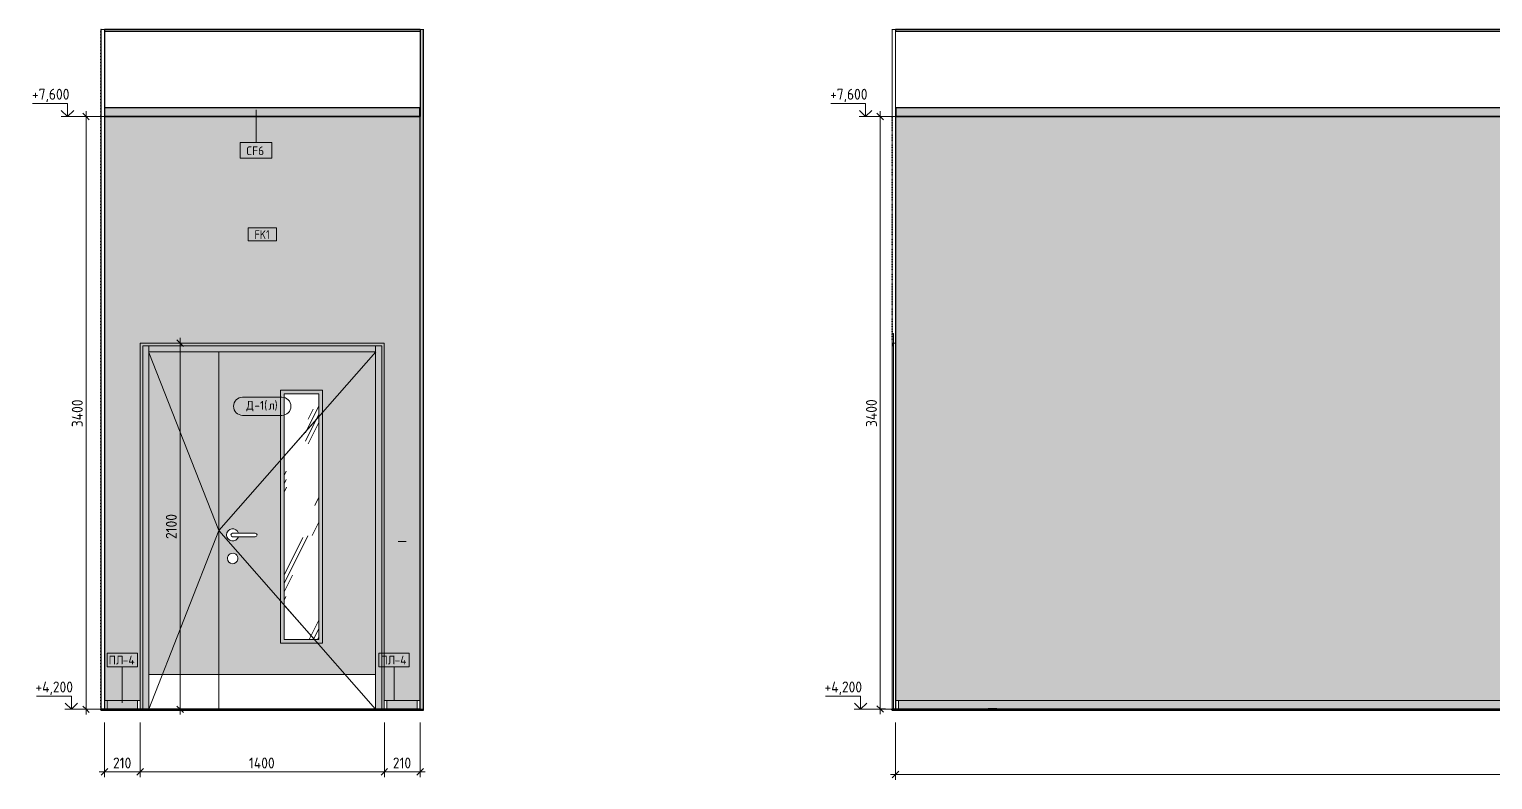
# Model space of a CAD drawing. Header units: millimetres. Extents: x 95863 to 181387, y -1987 to 13800.
# Drawn here: x 146919 to 155312, y 3796 to 8100 of the extents above; entities that cross this region are included whole.
import ezdxf

# ---------------------------------------------------------------- set-up
doc = ezdxf.new("R2010")
doc.units = ezdxf.units.MM
for name, color, linetype, lineweight in [('A-ANNO-DIMS', 7, 'Continuous', 9), ('A-ANNO-DIMS-25', 7, 'Continuous', 9), ('A-CLNG-IDEN', 7, 'Continuous', 9), ('A-DETL', 7, 'Continuous', 9), ('A-DOOR', 7, 'Continuous', 9), ('A-DOOR-FRAM-1', 7, 'Continuous', 9), ('A-DOOR-FRAM-2', 7, 'Continuous', 18), ('A-DOOR-IDEN', 7, 'Continuous', 9), ('A-FLOR', 7, 'Continuous', 9), ('A-GENM', 7, 'Continuous', 9), ('A-GENM-IDEN', 7, 'Continuous', 9), ('A-WALL-2', 7, 'Continuous', 9), ('A-WALL-IDEN', 7, 'Continuous', 9), ('A-WALL-PATT', 7, 'Continuous', 9), ('G-ANNO-DIMS', 7, 'Continuous', 9), ('G-ANNO-DIMS-1', 7, 'Continuous', 20), ('I-WALL', 7, 'Continuous', 9), ('Q-SPCQ', 7, 'Continuous', 9)]:
    doc.layers.add(name, color=color, linetype=linetype, lineweight=lineweight)
for name, color, linetype, lineweight, true_color in [('A-CLNG-1', 7, 'Continuous', 9, 0x787878), ('A-CLNG-FNSH-1', 7, 'Continuous', 30, 0x3c3c3c), ('A-FLOR-1', 7, 'Continuous', 9, 0x787878), ('A-FLOR-FNSH-1', 7, 'Continuous', 30, 0x3c3c3c), ('A-WALL-4', 7, 'Continuous', 30, 0x3c3c3c), ('A-WALL-5', 7, 'Continuous', 40, 0x3c3c3c), ('A-WALL-FNSH-2', 7, 'Continuous', 30, 0x3c3c3c), ('I-WALL-1', 7, 'Continuous', 9, 0x787878), ('Q-SPCQ-1', 1, 'Continuous', 9, 0xff0000)]:
    doc.layers.add(name, color=color, linetype=linetype, lineweight=lineweight, true_color=true_color)
doc.styles.add('GOST Common', font='GOST_Common.ttf', dxfattribs={"height": 50})
doc.styles.add('GOST Common_1', font='GOST_Common.ttf', dxfattribs={"width": 0.9, "height": 50})
doc.styles.add('ISOCPEUR_1', font='isocpeur.ttf', dxfattribs={"width": 0.9, "height": 62.5})
doc.dimstyles.new('ISO-2_5_0_9К_БОЛЬШОЙ_1', dxfattribs={"dimscale": 304.8, "dimtxt": 62.248823, "dimasz": 0.123031, "dimexe": 0.098425, "dimexo": 0.246063, "dimgap": 0, "dimtad": 1, "dimdec": 0, "dimrnd": 10, "dimzin": 0, "dimdsep": 46, "dimtxsty": 'ISOCPEUR_1', "dimblk1": 'OBLIQUE', "dimblk2": 'OBLIQUE', "dimsah": 1, "dimcen": 0.09, "dimdle": 0.098425, "dimazin": 0, "dimtfac": 1, "dimtdec": 4, "dimtix": 1, "dimtmove": 0, "dimatfit": 3, "dimfxl": 1, "dimtvp": 1, "dimtolj": 1, "dimtzin": 0, "dimarcsym": 2})

# ---------------------------------------------------------------- blocks, each defined once
blk = doc.blocks.new('110_Дверь_СКБ_2Ст - Д-1_л_Лестничная клетка EIS60 2-32142534-Развертка 2_56-2')
at = {"layer": 'A-DOOR'}
blk.add_hatch(color=256, dxfattribs=at).paths.add_polyline_path([(-12175, 4400), (-11775, 4400), (-11775, 6250), (-12175, 6250), (-12175, 4683.1)])
h = blk.add_hatch(color=256, dxfattribs=at)
h.paths.add_polyline_path([(-11037.5, 4400), (-10875, 4400), (-10875, 6250), (-11775, 6250), (-11775, 4400), (-11048.3, 4400)])
h.paths.add_polyline_path([(-11200, 4600), (-11400, 4600), (-11400, 6010), (-11200, 6010), (-11200, 4683.1)])
h.paths.add_polyline_path([(-11697.1, 5035.1), (-11704.5, 5036.5), (-11711.2, 5039.8), (-11717, 5044.6), (-11721.3, 5050.6), (-11724.1, 5057.6), (-11725, 5065), (-11724, 5072.5), (-11721.3, 5079.5), (-11716.8, 5085.6), (-11710.9, 5090.4), (-11704.1, 5093.6), (-11696.6, 5095), (-11689.1, 5094.4), (-11681.9, 5092), (-11675.6, 5087.9), (-11670.5, 5082.3), (-11667, 5075.6), (-11665.2, 5068.3), (-11665.3, 5060.7), (-11667.3, 5053.5), (-11671, 5047), (-11676.2, 5041.6), (-11682.5, 5037.7), (-11689.7, 5035.5)])
h.paths.add_polyline_path([(-11695.5, 5165), (-11704.5, 5166.3), (-11712.8, 5169.9), (-11719.9, 5175.4), (-11725.4, 5182.7), (-11728.8, 5191), (-11730, 5200), (-11728.8, 5209), (-11725.4, 5217.3), (-11719.9, 5224.6), (-11712.8, 5230.1), (-11704.5, 5233.7), (-11695, 5234.9), (-11686.5, 5234), (-11678.1, 5230.7), (-11670.8, 5225.3), (-11665.1, 5218.3), (-11661.5, 5210), (-11565, 5210), (-11562.4, 5209.7), (-11560, 5208.7), (-11557.9, 5207.1), (-11556.3, 5205), (-11555.3, 5202.6), (-11555, 5200), (-11555.3, 5197.4), (-11556.3, 5195), (-11557.9, 5192.9), (-11560, 5191.3), (-11562.4, 5190.3), (-11565, 5190), (-11661.5, 5190), (-11665.1, 5181.7), (-11670.8, 5174.7), (-11678.1, 5169.3), (-11686.5, 5166), (-11695, 5165.1)])
h = blk.add_hatch(dxfattribs=at)
h.set_pattern_fill('FP_19', color=256, style=0, pattern_type=2)
h.set_pattern_definition([(63.435, (-11510.27, 31.75), (-255.583, 766.75), [317.5, -190.5, 317.5, -190.5, -403.903]), (63.435, (-11510.27, 31.75), (-255.583, 766.75), [-1016, 127, -276.9]), (63.435, (-11526.15, 47.6), (-255.583, 766.75), [254, -317.5, 190.5, -190.5, -467.403]), (63.435, (-11526.15, 47.6), (-255.583, 766.75), [-952.5, 222.25, -245.15]), (63.435, (-11526.15, 95.25), (-255.583, 766.75), [190.5, -381, 127, -190.5, -530.903]), (63.435, (-11526.15, 95.25), (-255.583, 766.75), [-889, 285.75, -245.15]), (63.435, (-11478.5, 47.6), (-255.583, 766.75), [190.5, -381, 158.75, -6404.65]), (63.435, (-11430.9, 95.25), (-255.583, 766.75), [95.25, -476.25, 63.5, -6499.9]), (63.435, (-11510.27, 174.6), (-255.583, 766.75), [63.5, -476.25, 63.5, -254, -562.653]), (63.435, (-11510.27, 174.6), (-255.583, 766.75), [-857.25, 158.75, -403.9]), (63.435, (-11224.5, 127), (-255.583, 766.75), [317.5, -476.25, 381, -251.503]), (63.435, (-11224.5, 79.4), (-255.583, 766.75), [444.5, -317.5, 476.25, -188.003]), (63.435, (-11192.77, 95.25), (-255.583, 766.75), [508, -254, 381, -276.903]), (63.435, (-11145.15, 142.9), (-255.583, 766.75), [317.5, -444.5, 254, -403.903]), (63.435, (-11192.77, 238.1), (-255.583, 766.75), [158.75, -635, 190.5, -435.653]), (63.435, (-11097.5, 190.5), (-255.583, 766.75), [127, -635, 127, -530.903])])
h.paths.add_polyline_path([(-11400, 4600), (-11200, 4600), (-11200, 6010), (-11400, 6010), (-11400, 4683.1)])
at = {"layer": 'A-DOOR-FRAM-1'}
for points in [[(-12225, 4200), (-12211.1, 4200), (-12211.1, 4202), (-12210, 4202), (-12210, 6285), (-10840, 6285), (-10840, 4202), (-10825, 4202), (-10825, 6300), (-12225, 6300), (-12225, 4250)], [(-12208.1, 4202), (-12175, 4202), (-12175, 6285), (-12210, 6285), (-12210, 4202)], [(-11775, 6250), (-10875, 6250), (-10875, 6285), (-12175, 6285), (-12175, 6250)], [(-10840, 4202), (-10840, 6285), (-10875, 6285), (-10875, 4202)]]:
    blk.add_hatch(color=256, dxfattribs=at).paths.add_polyline_path(points)
at = {"layer": 'A-DOOR'}
for p, q in [((-11775, 4400), (-11775, 6250)), ((-11775, 4400), (-11775, 6250)), ((-11420, 6030), (-11180, 6030)), ((-11420, 6030), (-11420, 4580)), ((-11400, 4600), (-11400, 6010)), ((-11400, 6010), (-11200, 6010)), ((-11200, 6010), (-11200, 4600)), ((-11180, 6030), (-11180, 4580)), ((-11200, 5878.9), (-11400, 5651.4)), ((-11565, 5210), (-11695, 5210)), ((-11695, 5210), (-11661.5, 5210)), ((-11695, 5190), (-11565, 5190)), ((-11661.5, 5190), (-11695, 5190)), ((-11400, 4797.9), (-11226.2, 4600)), ((-11420, 4580), (-11180, 4580)), ((-11200, 4600), (-11400, 4600)), ((-11775, 4400), (-12175, 4400)), ((-11775, 4400), (-10875, 4400)), ((-11775, 4202), (-11775, 4400)), ((-11775, 4202), (-11775, 4400))]:
    blk.add_line(p, q, dxfattribs=at)
for centre, radius, start, end in [((-11695, 5200), 35, 16.60155, 180), ((-11695, 5200), 10, 90, 270), ((-11695, 5200), 10, 90, 270), ((-11565, 5200), 10, 270, 90), ((-11695, 5200), 35, 180, 343.39845), ((-11695, 5065), 30, 351.83008, 180), ((-11695, 5065), 30, 180, 351.83008)]:
    blk.add_arc(centre, radius, start, end, dxfattribs=at)
at = {"layer": 'A-DOOR-FRAM-1'}
for p, q in [((-12210, 4202), (-12210, 6285)), ((-12210, 6285), (-10840, 6285)), ((-12175, 6250), (-12175, 6285)), ((-12175, 6285), (-12175, 4202)), ((-12175, 6250), (-10875, 6250)), ((-10875, 6285), (-10875, 6250)), ((-10875, 6285), (-10875, 4202)), ((-10840, 6285), (-10840, 4202))]:
    blk.add_line(p, q, dxfattribs=at)
blk = doc.blocks.new('Плинтус - Плинтус светлый _сад_-32863591-Развертка 2_56-2')
at = {"layer": 'A-GENM'}
for p, q in [((-12414, 4250), (-12429, 4250)), ((-12429, 4250), (-12429, 4200)), ((-12429, 4200), (-12414, 4200)), ((-12414, 4200), (-12414, 4250))]:
    blk.add_line(p, q, dxfattribs=at)
blk = doc.blocks.new('Плинтус - Плинтус светлый _сад_-32863589-Развертка 2_56-2')
at = {"layer": 'A-GENM'}
blk.add_hatch(color=256, dxfattribs=at).paths.add_polyline_path([(-12240, 4200), (-12240, 4250), (-12414, 4250), (-12414, 4200)])
for p, q in [((-12414, 4250), (-12240, 4250)), ((-12240, 4250), (-12225, 4250)), ((-12240, 4200), (-12240, 4250)), ((-12225, 4250), (-12225, 4200))]:
    blk.add_line(p, q, dxfattribs=at)
blk = doc.blocks.new('Плинтус - Плинтус светлый _сад_-V8-Развертка 2_56-2')
at = {"layer": 'A-GENM'}
blk.add_hatch(color=256, dxfattribs=at).paths.add_polyline_path([(-10636, 4200), (-10636, 4250), (-10810, 4250), (-10810, 4200), (-10715.6, 4200)])
for p, q in [((-10825, 4202), (-10825, 4250)), ((-10825, 4250), (-10810, 4250)), ((-10810, 4250), (-10636, 4250)), ((-10810, 4250), (-10810, 4200))]:
    blk.add_line(p, q, dxfattribs=at)
blk = doc.blocks.new('Плинтус - Плинтус светлый _сад_-32863587-Развертка 2_56-2')
at = {"layer": 'A-GENM'}
for p, q in [((-10621, 4250), (-10636, 4250)), ((-10636, 4250), (-10636, 4200)), ((-10636, 4200), (-10621, 4200)), ((-10621, 4200), (-10621, 4250))]:
    blk.add_line(p, q, dxfattribs=at)
blk = doc.blocks.new('Дистанционный пожарный извещатель - Монтируемые на перекрытии-30348713-Развертка 2_56-2')
at = {"layer": 'Q-SPCQ'}
for p, q in [((-10709.2, 5161.6), (-10745.5, 5161.6)), ((-10745.5, 5161.6), (-10709.2, 5161.6)), ((-10709.2, 5161.6), (-10699.2, 5161.6)), ((-10709.2, 5161.6), (-10699.2, 5161.6))]:
    blk.add_line(p, q, dxfattribs=at)
blk = doc.blocks.new('110_Дверь_СКБ_2Ст - Д-1_л_Лестничная клетка EIS60 2-32142534-Развертка 2_56-3')
at = {"layer": 'A-DOOR-FRAM-1'}
for points in [[(-121202, 6285), (-121202, 6300), (-121210, 6300), (-121210, 6285)], [(-121202, 4202), (-121202, 6285), (-121210, 6285), (-121210, 4202), (-121209, 4202)]]:
    blk.add_hatch(color=256, dxfattribs=at).paths.add_polyline_path(points)
for p, q in [((-121210, 4202), (-121210, 6285)), ((-121210, 6285), (-121210, 4202)), ((-121202, 6285), (-121202, 4202))]:
    blk.add_line(p, q, dxfattribs=at)
at = {"layer": 'A-DOOR-FRAM-2'}
for p, q in [((-121210, 6300), (-121210.2, 6300)), ((-121202, 6355), (-121210, 6355)), ((-121210, 6355), (-121210, 6285)), ((-121210, 6285), (-121210, 6300)), ((-121202, 6285), (-121202, 6355)), ((-121210.2, 6285), (-121210, 6285)), ((-121210, 6285), (-121202, 6285))]:
    blk.add_line(p, q, dxfattribs=at)
blk = doc.blocks.new('Плинтус - Плинтус светлый _сад_-32863589-Развертка 2_56-3')
at = {"layer": 'A-GENM'}
for p, q in [((-121189, 4202), (-121189, 4250)), ((-121189, 4250), (-121174, 4250)), ((-121174, 4250), (-121174, 4202))]:
    blk.add_line(p, q, dxfattribs=at)
blk = doc.blocks.new('Плинтус - Плинтус светлый _сад_-32863587-Развертка 2_56-3')
at = {"layer": 'A-GENM'}
blk.add_hatch(color=256, dxfattribs=at).paths.add_polyline_path([(-111361.9, 4200), (-111195, 4200), (-111195, 4250), (-121174, 4250), (-121174, 4202), (-120610, 4202), (-120610, 4200), (-111713.6, 4200)])
for p, q in [((-121174, 4250), (-111195, 4250)), ((-111195, 4250), (-111180, 4250)), ((-111195, 4200), (-111195, 4250)), ((-111180, 4250), (-111180, 4200))]:
    blk.add_line(p, q, dxfattribs=at)
blk = doc.blocks.new('Высотные отметки - Стрелка_Верх-17668718-Развертка 2_56-2')
at = {"layer": 'G-ANNO-DIMS'}
for p, q in [((-12642.2, 7675), (-12842.2, 7675)), ((-12642.2, 7600), (-12642.2, 7675)), ((-12604.3, 7600), (-12679.3, 7600))]:
    blk.add_line(p, q, dxfattribs=at)
at = {"layer": 'G-ANNO-DIMS-1'}
for q in [(-12677.6, 7635.4), (-12606.8, 7635.4)]:
    blk.add_line((-12642.2, 7600), q, dxfattribs=at)
blk = doc.blocks.new('DIMBLOCK36-Развертка 2_56-2')
at = {"layer": 'A-ANNO-DIMS-25'}
for p, q in [((147350.3, 4125), (147350.3, 3811.6)), ((147350.3, 3841.6), (147350.3, 4120)), ((147555.3, 4125), (147555.3, 3811.6)), ((147555.3, 3841.6), (147555.3, 4120)), ((147320.3, 3841.6), (147555.3, 3841.6))]:
    blk.add_line(p, q, dxfattribs=at)
at = {"layer": 'A-ANNO-DIMS-25', "lineweight": 20}
for p, q in [((147350.3, 3841.6), (147331.5, 3822.8)), ((147350.3, 3841.6), (147369, 3860.3)), ((147555.3, 3841.6), (147536.5, 3822.8)), ((147555.3, 3841.6), (147574, 3860.3))]:
    blk.add_line(p, q, dxfattribs=at)
at = {"layer": 'A-ANNO-DIMS-25', "color": 0, "insert": (147398.9, 3923.2), "char_height": 62.5, "width": 129.286, "attachment_point": 1, "line_spacing_factor": 1.149209, "style": 'ISOCPEUR_1'}
blk.add_mtext('210', dxfattribs=at)
blk = doc.blocks.new('_Oblique')
at = {"color": 0, "linetype": 'ByBlock', "lineweight": -2}
blk.add_line((-0.5, -0.5), (0.5, 0.5), dxfattribs=at)
blk = doc.blocks.new('DIMBLOCK37-Развертка 2_56-2')
at = {"layer": 'A-ANNO-DIMS-25'}
for p, q in [((147555.3, 4125), (147555.3, 3811.6)), ((147555.3, 3841.6), (147555.3, 4120)), ((148955.3, 4125), (148955.3, 3811.6)), ((148955.3, 3841.6), (148955.3, 4120)), ((147555.3, 3841.6), (148955.3, 3841.6))]:
    blk.add_line(p, q, dxfattribs=at)
at = {"layer": 'A-ANNO-DIMS-25', "lineweight": 20}
for p, q in [((147555.3, 3841.6), (147536.5, 3822.8)), ((147555.3, 3841.6), (147574, 3860.3)), ((148955.3, 3841.6), (148936.5, 3822.8)), ((148955.3, 3841.6), (148974, 3860.3))]:
    blk.add_line(p, q, dxfattribs=at)
at = {"layer": 'A-ANNO-DIMS-25', "color": 0, "insert": (148178.7, 3923.2), "char_height": 62.5, "width": 183.873, "attachment_point": 1, "line_spacing_factor": 1.149209, "style": 'ISOCPEUR_1'}
blk.add_mtext('1400', dxfattribs=at)
blk = doc.blocks.new('DIMBLOCK38-Развертка 2_56-2')
at = {"layer": 'A-ANNO-DIMS-25'}
for p, q in [((148955.3, 4125), (148955.3, 3811.6)), ((148955.3, 3841.6), (148955.3, 4120)), ((149160.3, 4125), (149160.3, 3811.6)), ((149160.3, 3841.6), (149160.3, 4120)), ((148955.3, 3841.6), (149190.3, 3841.6))]:
    blk.add_line(p, q, dxfattribs=at)
at = {"layer": 'A-ANNO-DIMS-25', "lineweight": 20}
for p, q in [((148955.3, 3841.6), (148936.5, 3822.8)), ((148955.3, 3841.6), (148974, 3860.3)), ((149160.3, 3841.6), (149141.5, 3822.8)), ((149160.3, 3841.6), (149179, 3860.3))]:
    blk.add_line(p, q, dxfattribs=at)
at = {"layer": 'A-ANNO-DIMS-25', "color": 0, "insert": (149003.9, 3923.2), "char_height": 62.5, "width": 129.286, "attachment_point": 1, "line_spacing_factor": 1.149209, "style": 'ISOCPEUR_1'}
blk.add_mtext('210', dxfattribs=at)
blk = doc.blocks.new('М_стена_0001 - Типоразмер_без рамки-25382661-Развертка 2_56-2')
at = {"layer": 'A-WALL-IDEN'}
for p, q in [((-11443.6, 6961.3), (-11606.8, 6961.3)), ((-11606.8, 6961.3), (-11606.8, 6886.3)), ((-11606.8, 6886.3), (-11443.6, 6886.3)), ((-11443.6, 6886.3), (-11443.6, 6961.3))]:
    blk.add_line(p, q, dxfattribs=at)
blk = doc.blocks.new('М_двери - Типоразмер_рамка-25223575-Развертка 2_56-2')
at = {"layer": 'A-DOOR-IDEN'}
for p, q in [((-11412.8, 5990), (-11637.6, 5990)), ((-11637.6, 5886), (-11412.8, 5886))]:
    blk.add_line(p, q, dxfattribs=at)
for centre, start, end in [((-11637.6, 5938), 90, 270), ((-11412.8, 5938), 270, 90)]:
    blk.add_arc(centre, 52, start, end, dxfattribs=at)
blk = doc.blocks.new('М_потолков - Марка_ Имя типа-25382930-Развертка 2_56-2')
at = {"layer": 'A-CLNG-IDEN'}
for p, q in [((-11470.3, 7450.6), (-11651.6, 7450.6)), ((-11651.6, 7450.6), (-11651.6, 7361.1)), ((-11470.3, 7361.1), (-11470.3, 7450.6)), ((-11651.6, 7361.1), (-11470.3, 7361.1))]:
    blk.add_line(p, q, dxfattribs=at)
blk = doc.blocks.new('Mark Reiling - Mark Reiling-26174330-Развертка 2_56-2')
at = {"layer": 'A-GENM-IDEN'}
for p, q in [((-12414.9, 4522.2), (-12414.9, 4443.4)), ((-12414.9, 4522.2), (-12241.4, 4522.2)), ((-12241.4, 4522.2), (-12414.9, 4522.2)), ((-12414.9, 4522.2), (-12414.9, 4443.4)), ((-12241.4, 4443.4), (-12241.4, 4522.2)), ((-12241.4, 4443.4), (-12241.4, 4522.2)), ((-12414.9, 4443.4), (-12241.4, 4443.4)), ((-12414.9, 4443.4), (-12241.4, 4443.4))]:
    blk.add_line(p, q, dxfattribs=at)
blk = doc.blocks.new('DIMBLOCK39-Развертка 2_56-2')
at = {"layer": 'A-ANNO-DIMS-25'}
for p, q in [((147735.4, 6300), (147813.8, 6300)), ((147783.8, 6300), (147735.4, 6300)), ((147783.8, 6330), (147783.8, 4170)), ((147735.4, 4200), (147813.8, 4200)), ((147783.8, 4200), (147735.4, 4200))]:
    blk.add_line(p, q, dxfattribs=at)
at = {"layer": 'A-ANNO-DIMS-25', "lineweight": 20}
for p, q in [((147783.8, 6300), (147765.1, 6318.7)), ((147783.8, 6300), (147802.6, 6281.2)), ((147783.8, 4200), (147765.1, 4218.7)), ((147783.8, 4200), (147802.6, 4181.2))]:
    blk.add_line(p, q, dxfattribs=at)
at = {"layer": 'A-ANNO-DIMS-25', "color": 0, "insert": (147702.2, 5176.4), "char_height": 62.5, "width": 176.691, "attachment_point": 1, "rotation": 90, "line_spacing_factor": 1.149209, "style": 'ISOCPEUR_1'}
blk.add_mtext('2100', dxfattribs=at)
blk = doc.blocks.new('DIMBLOCK40-Развертка 2_56-2')
at = {"layer": 'A-ANNO-DIMS-25'}
for p, q in [((147276.3, 7600), (147214.6, 7600)), ((147244.6, 4170), (147244.6, 7630)), ((147244.6, 7600), (147255.3, 7600)), ((147276.3, 4200), (147214.6, 4200)), ((147244.6, 4200), (147255.3, 4200))]:
    blk.add_line(p, q, dxfattribs=at)
at = {"layer": 'A-ANNO-DIMS-25', "lineweight": 20}
for p, q in [((147244.6, 7600), (147225.8, 7618.8)), ((147244.6, 7600), (147263.3, 7581.2)), ((147244.6, 4200), (147225.8, 4218.7)), ((147244.6, 4200), (147263.3, 4181.2))]:
    blk.add_line(p, q, dxfattribs=at)
at = {"layer": 'A-ANNO-DIMS-25', "color": 0, "insert": (147162.9, 5818), "char_height": 62.5, "width": 196.802, "attachment_point": 1, "rotation": 90, "line_spacing_factor": 1.149209, "style": 'ISOCPEUR_1'}
blk.add_mtext('3400', dxfattribs=at)
blk = doc.blocks.new('Высотные отметки - Стрелка_Верх-17668718-Развертка 2_56-3')
at = {"layer": 'G-ANNO-DIMS'}
for p, q in [((-121362, 7675), (-121562, 7675)), ((-121362, 7600), (-121362, 7675)), ((-121324.1, 7600), (-121399.1, 7600))]:
    blk.add_line(p, q, dxfattribs=at)
at = {"layer": 'G-ANNO-DIMS-1'}
for q in [(-121397.4, 7635.4), (-121326.7, 7635.4)]:
    blk.add_line((-121362, 7600), q, dxfattribs=at)
blk = doc.blocks.new('DIMBLOCK41-Развертка 2_56-3')
at = {"layer": 'A-ANNO-DIMS-25'}
for p, q in [((151887.6, 4125), (151887.6, 3795.9)), ((151887.6, 3825.9), (151887.6, 4120)), ((161897.6, 4125), (161897.6, 3795.9)), ((161897.6, 3825.9), (161897.6, 4120)), ((151857.6, 3825.9), (161897.6, 3825.9))]:
    blk.add_line(p, q, dxfattribs=at)
at = {"layer": 'A-ANNO-DIMS-25', "lineweight": 20}
for p, q in [((151887.6, 3825.9), (151868.9, 3807.2)), ((151887.6, 3825.9), (151906.4, 3844.7)), ((161897.6, 3825.9), (161878.9, 3807.2)), ((161897.6, 3825.9), (161916.4, 3844.7))]:
    blk.add_line(p, q, dxfattribs=at)
at = {"layer": 'A-ANNO-DIMS-25', "color": 0, "insert": (156804.6, 3907.6), "char_height": 62.5, "width": 211.167, "attachment_point": 1, "line_spacing_factor": 1.149209, "style": 'ISOCPEUR_1'}
blk.add_mtext('10010', dxfattribs=at)
blk = doc.blocks.new('DIMBLOCK54-Развертка 2_56-3')
at = {"layer": 'A-ANNO-DIMS-25'}
for p, q in [((151813.6, 7600), (151769.6, 7600)), ((151799.6, 7600), (151792.6, 7600)), ((151799.6, 4172), (151799.6, 7630)), ((151792.6, 4202), (151829.6, 4202)), ((151799.6, 4202), (151792.6, 4202))]:
    blk.add_line(p, q, dxfattribs=at)
at = {"layer": 'A-ANNO-DIMS-25', "lineweight": 20}
for p, q in [((151799.6, 7600), (151780.9, 7618.8)), ((151799.6, 7600), (151818.4, 7581.2)), ((151799.6, 4202), (151780.9, 4220.7)), ((151799.6, 4202), (151818.4, 4183.2))]:
    blk.add_line(p, q, dxfattribs=at)
at = {"layer": 'A-ANNO-DIMS-25', "color": 0, "insert": (151718, 5819), "char_height": 62.5, "width": 196.802, "attachment_point": 1, "rotation": 90, "line_spacing_factor": 1.149209, "style": 'ISOCPEUR_1'}
blk.add_mtext('3400', dxfattribs=at)

msp = doc.modelspace()

# ---------------------------------------------------------------- hatches: boundary and pattern name
at = {"layer": 'A-CLNG-1'}
for points in [[(148255.0187, 8090), (149160.2872, 8090), (149160.2872, 8100), (147350.2872, 8100), (147350.2872, 8090), (148023.6946, 8090)], [(174259.8735, 8090), (174357.609, 8090), (174357.609, 8100), (151887.609, 8100), (151887.609, 8090), (172970.8987, 8090)], [(148255.0187, 7600), (149159.2872, 7600), (149159.2872, 7650), (147351.2872, 7650), (147351.2872, 7600), (147961.7158, 7600)], [(174356.609, 7600), (174356.609, 7650), (151888.609, 7650), (151888.609, 7600), (174009.0458, 7600)]]:
    msp.add_hatch(color=256, dxfattribs=at).paths.add_polyline_path(points)
at = {"layer": 'A-FLOR'}
for points in [[(148905.2872, 4200), (148958.4758, 4200), (148958.4758, 4202), (147569.2087, 4202), (147569.2087, 4200), (148717.6667, 4200)], [(152394.9905, 4200), (152417.609, 4200), (152417.609, 4202), (151867.609, 4202), (151867.609, 4200.0001), (152351.0249, 4200)]]:
    msp.add_hatch(color=256, dxfattribs=at).paths.add_polyline_path(points)
at = {"layer": 'A-FLOR-1'}
msp.add_hatch(color=256, dxfattribs=at).paths.add_polyline_path([(152467.609, 4200), (152467.609, 4202), (152417.609, 4202), (152417.609, 4200)])
at = {"layer": 'A-WALL-PATT'}
msp.add_hatch(color=256, dxfattribs=at).paths.add_polyline_path([(149155.4063, 4250), (149159.2872, 4250), (149159.2872, 7600), (147351.2872, 7600), (147351.2872, 4250), (147555.2872, 4250), (147555.2872, 6300), (148955.2872, 6300), (148955.2872, 4250), (149154.4301, 4250)])
h = msp.add_hatch(color=256, dxfattribs=at)
h.paths.add_polyline_path([(162847.609, 4200), (162849.4963, 4200), (162849.4963, 4250), (163972.609, 4250), (163972.609, 6300), (165372.609, 6300), (165372.609, 4250), (167982.609, 4250), (167982.609, 6300), (169432.609, 6300), (169432.609, 4250), (172247.609, 4250), (172247.609, 7600), (151888.609, 7600), (151888.609, 4250), (161897.609, 4250), (161897.609, 6300), (162847.609, 6300), (162847.609, 5170.9073)])
h.paths.add_polyline_path([(156900.609, 4300), (156840.609, 4300), (156861.5041, 4764.3371), (156850.6833, 4764.4898), (156811.791, 4768.0878), (156773.2982, 4774.7107), (156735.4398, 4784.318), (156698.4468, 4796.8511), (156662.545, 4812.2336), (156627.9535, 4830.3715), (156594.8832, 4851.1541), (156563.5362, 4874.4548), (156534.1035, 4900.1312), (156506.7649, 4928.0267), (156481.6871, 4957.971), (156459.0233, 4989.7815), (156438.9116, 5023.2641), (156421.4748, 5058.2143), (156406.8194, 5094.4189), (156395.0347, 5131.6571), (156386.1926, 5169.7015), (156383.6428, 5170.9941), (156358.9241, 5185.4395), (156358.4715, 5160.9641), (156355.0322, 5136.7273), (156348.6576, 5113.0922), (156339.4434, 5090.413), (156327.5274, 5069.0293), (156312.7118, 5048.8601), (156296.3424, 5031.4059), (156277.5404, 5015.7298), (156256.9642, 5002.4681), (156234.922, 4991.8196), (156211.744, 4983.9436), (156187.7774, 4978.9584), (156163.3812, 4976.9384), (156138.9211, 4977.914), (156114.7633, 4981.8705), (156091.2699, 4988.7487), (156074.7033, 4995.8957), (156082.9817, 4991.8196), (155935.6052, 4788.9733), (155957.609, 4300), (155837.609, 4300), (155876.5603, 5165.5849), (155893.3525, 5166.3193), (155863.6034, 5165.6704), (155831.5394, 5168.0267), (155799.8444, 5173.4189), (155768.8051, 5181.7984), (155736.3773, 5194.224), (155709.8089, 5207.1895), (155682.3858, 5223.9712), (155656.6814, 5243.2827), (155632.9282, 5264.9493), (155611.3412, 5288.7748), (155592.1158, 5314.5437), (155575.4258, 5342.0228), (155561.4224, 5370.9634), (155550.2323, 5401.1036), (155541.9567, 5432.1707), (155536.6704, 5463.8836), (155534.4214, 5495.9553), (155535.23, 5528.0956), (155539.0889, 5560.0137), (155545.9631, 5591.4207), (155555.7905, 5622.0324), (155568.482, 5651.5718), (155583.923, 5679.7716), (155601.9736, 5706.3767), (155622.4705, 5731.1462), (155645.2282, 5753.8561), (155620.7782, 5767.2083), (155597.921, 5783.1343), (155576.9265, 5801.4459), (155558.0425, 5821.9271), (155541.4919, 5844.3361), (155527.4701, 5868.4084), (155516.1426, 5893.8598), (155507.6431, 5920.3899), (155502.0719, 5947.6854), (155499.4949, 5975.4243), (155499.9423, 6003.279), (155503.409, 6030.9208), (155509.8541, 6058.0233), (155519.2013, 6084.2667), (155531.3405, 6109.3411), (155546.1283, 6132.9505), (155563.3901, 6154.8164), (155582.9222, 6174.6805), (155604.494, 6192.3083), (155627.851, 6207.4919), (155652.7172, 6220.0519), (155678.7994, 6229.8401), (155705.7894, 6236.7409), (155733.3688, 6240.673), (155721.6737, 6261.4035), (155712.6837, 6283.4423), (155706.5421, 6306.4382), (155703.3468, 6330.0246), (155703.3468, 6355.4968), (155705.9509, 6377.4621), (155711.7089, 6400.557), (155720.3308, 6422.7424), (155731.6792, 6443.6647), (155745.5732, 6462.9905), (155761.7915, 6480.4117), (155780.0755, 6495.6506), (155800.1338, 6508.4645), (155821.6467, 6518.649), (155844.2713, 6526.0419), (155867.6472, 6530.5253), (155891.4016, 6532.0277), (155915.156, 6530.5253), (155938.5318, 6526.0419), (155961.1565, 6518.649), (155982.6694, 6508.4645), (156002.7277, 6495.6506), (156021.0117, 6480.4117), (156037.23, 6462.9905), (156051.124, 6443.6647), (156062.4724, 6422.7424), (156071.0943, 6400.557), (156076.8523, 6377.4621), (156079.6545, 6353.8257), (156079.4564, 6330.0246), (156076.2611, 6306.4382), (156070.1195, 6283.4423), (156061.1295, 6261.4035), (156049.4343, 6240.673), (156072.7455, 6256.808), (156097.6528, 6270.3497), (156123.8687, 6281.1419), (156151.0909, 6289.0601), (156179.0054, 6294.013), (156207.2901, 6295.9434), (156235.6186, 6294.829), (156263.6642, 6290.6828), (156291.1034, 6283.5525), (156317.6195, 6273.5203), (156342.9067, 6260.7022), (156366.6733, 6245.2458), (156388.645, 6227.3295), (156408.5684, 6207.1601), (156426.2136, 6184.9702), (156441.3771, 6161.0157), (156453.884, 6135.5731), (156463.5899, 6108.9358), (156470.383, 6081.4112), (156474.1847, 6053.3168), (156474.9513, 6024.9768), (156472.6739, 5996.7179), (156467.3788, 5968.8664), (156459.1271, 5941.7433), (156486.5509, 5948.9324), (156514.5876, 5953.1386), (156542.9137, 5954.3136), (156571.2024, 5952.4437), (156599.1274, 5947.5506), (156626.3665, 5939.6907), (156652.6055, 5928.9546), (156677.5417, 5915.4662), (156700.8873, 5899.3812), (156722.3732, 5880.885), (156741.8724, 5860.0302), (156758.7981, 5837.5383), (156773.3171, 5813.1877), (156785.1406, 5787.4205), (156794.6081, 5758.3579), (156795.0845, 5756.9836), (156833.8331, 5761.8933), (156872.8467, 5763.7634), (156911.8872, 5762.5825), (156950.7165, 5758.3579), (156989.0975, 5751.1152), (157026.796, 5740.8987), (157063.5821, 5727.7707), (157099.2312, 5711.8113), (157133.5258, 5693.118), (157166.2566, 5671.8048), (157197.2239, 5648.0017), (157226.2387, 5621.8541), (157253.1239, 5593.5214), (157277.7156, 5563.1765), (157299.8636, 5531.0047), (157319.4328, 5497.2023), (157336.3037, 5461.9754), (157350.3735, 5425.5392), (157361.5562, 5388.1158), (157369.7836, 5349.9338), (157375.0056, 5311.226), (157377.1902, 5272.2288), (157376.3241, 5233.18), (157372.4126, 5194.3179), (157365.4796, 5155.8798), (157355.5674, 5118.1001), (157342.7364, 5081.2093), (157327.065, 5045.4327), (157308.6488, 5010.9885), (157287.6002, 4978.087), (157264.0476, 4946.9288), (157238.1347, 4917.7041), (157210.0197, 4890.5913), (157179.8741, 4865.7558), (157147.8819, 4843.3491), (157114.2383, 4823.508), (157079.1487, 4806.3536), (157042.827, 4791.9905), (157005.4951, 4780.5064), (156970.1312, 4772.3651), (156941.1477, 4732.4727), (156960.609, 4300), (156941.1477, 4300)])
h.paths.add_polyline_path([(155930.6712, 4898.6165), (156044.8187, 5012.764), (156045.1178, 5012.764), (156028.214, 5025.6741), (156010.7203, 5042.7979), (155995.4496, 5061.9305), (155982.6307, 5082.7854), (155972.4557, 5105.0502), (155965.0769, 5128.3913), (155960.605, 5152.459), (155959.1068, 5176.8927), (155927.6771, 5170.1236), (155912.2398, 5168.0634), (155918.5161, 5168.7311), (155929.4024, 4926.8128)])
h.paths.add_polyline_path([(156491.1828, 5142.1449), (156491.1828, 5142.2644), (156490.5942, 5142.2048)])
h.paths.add_polyline_path([(156560.2187, 5148.1785), (156572.3921, 5150.7641), (156572.3921, 5151.0388), (156563.5362, 5148.958)])
h.paths.add_polyline_path([(156587.4575, 5155.6371), (156598.3854, 5159.1718), (156598.4731, 5159.525), (156594.8832, 5158.258)])
h.paths.add_polyline_path([(156613.6561, 5165.9251), (156624.5691, 5170.9073), (156624.0278, 5170.9073), (156615.6896, 5166.9019)])
h.paths.add_polyline_path([(156638.5615, 5178.9175), (156647.0797, 5183.794), (156651.404, 5186.9039), (156646.4031, 5183.794)])
h.paths.add_polyline_path([(156661.9159, 5194.4637), (156669.259, 5199.7447), (156673.7599, 5203.7486), (156662.545, 5194.9569)])
h.paths.add_polyline_path([(156683.4701, 5212.3866), (156689.6708, 5217.9025), (156694.2089, 5222.8704), (156689.1202, 5217.9025)])
h.paths.add_polyline_path([(156702.9904, 5232.4834), (156708.0964, 5238.0729), (156712.5211, 5244.0572), (156703.6208, 5233.249)])
h.paths.add_polyline_path([(156720.263, 5254.5279), (156724.3384, 5260.0397), (156728.4898, 5267.0745), (156723.8771, 5260.0397)])
h.paths.add_polyline_path([(156735.0979, 5278.2723), (156738.2228, 5283.5678), (156741.934, 5291.6688), (156737.8001, 5283.5678)])
h.paths.add_polyline_path([(156747.3311, 5303.45), (156749.601, 5308.4049), (156752.7001, 5317.5712), (156749.215, 5308.4049)])
h.paths.add_polyline_path([(156756.8273, 5329.7784), (156758.351, 5334.2851), (156760.6624, 5344.502), (156758.0012, 5334.2851)])
h.paths.add_polyline_path([(156763.4812, 5356.9622), (156764.3791, 5360.931), (156764.3791, 5363.056), (156764.0608, 5360.8959)])
h.paths.add_polyline_path([(156767.2191, 5384.6966), (156767.6216, 5388.1158), (156767.3432, 5387.9829)])
h.paths.add_polyline_path([(156767.9995, 5412.6704), (156768.0411, 5415.3735), (156767.8342, 5415.0018)])
h.paths.add_polyline_path([(156765.814, 5440.5699), (156765.6357, 5442.5867), (156765.6357, 5441.5536)])
h.paths.add_polyline_path([(156760.6873, 5468.0821), (156760.4304, 5469.4056), (156760.4304, 5468.9499)])
h.paths.add_polyline_path([(156752.6768, 5494.8985), (156752.4809, 5495.5427), (156752.4809, 5495.3667)])
h.paths.add_polyline_path([(156762.6458, 5549.6705), (156770.3587, 5562.1065), (156770.0487, 5562.1065), (156765.6357, 5554.6933)])
h.paths.add_polyline_path([(156776.5277, 5574.5632), (156781.5204, 5584.6447), (156781.6417, 5585.7293), (156781.0607, 5584.4607)])
h.paths.add_polyline_path([(156787.3189, 5599.8415), (156790.4864, 5608.1429), (156791.5521, 5612.5296), (156789.9968, 5607.8679)])
h.paths.add_polyline_path([(156795.3508, 5625.7752), (156797.1751, 5632.3878), (156798.7674, 5641.4537), (156796.7083, 5632.0049)])
h.paths.add_polyline_path([(156800.663, 5652.2465), (156801.6784, 5659.0963), (156801.3995, 5659.0963), (156801.1912, 5657.1592)])
h.paths.add_polyline_path([(156803.2483, 5679.0434), (156803.4993, 5682.2323), (156803.2472, 5682.2323)])
h.paths.add_polyline_path([(156803.1018, 5705.9209), (156803.0773, 5707.3794), (156803.0773, 5706.147)])
at = {"layer": 'I-WALL-1'}
h = msp.add_hatch(dxfattribs=at)
h.set_pattern_fill('FP_20', color=256, style=0, pattern_type=2)
h.set_pattern_definition([(45, (148206.516, 0), (-8.838835, 8.838835), [])])
h.paths.add_polyline_path([(147330.2872, 4194.8756), (147330.2872, 8100), (147329.7226, 8100), (147329.7226, 4194.8756)])
h = msp.add_hatch(dxfattribs=at)
h.set_pattern_fill('FP_21', color=256, style=0, pattern_type=2)
h.set_pattern_definition([(0, (148206.516, 0), (30.48, 7.62), [2.515, -20.345, 2.515, -20.345, -121.92]), (0, (148206.516, 0), (30.48, 7.62), [-45.72, 2.515, -43.205, 2.515, -20.345, -53.34]), (0, (148206.516, 0), (30.48, 7.62), [-114.3, 2.515, -12.725, 2.515, -35.585]), (120, (148217.946, 3.81), (-21.8391136, 22.586454), [2.515, -20.345, 2.515, -20.345, -121.92]), (120, (148217.946, 3.81), (-21.8391136, 22.586454), [-45.72, 2.515, -43.205, 2.515, -20.345, -53.34]), (120, (148217.946, 3.81), (-21.8391136, 22.586454), [-114.3, 2.515, -12.725, 2.515, -35.585]), (240, (148221.756, 19.05), (-8.6408864, -30.206454), [2.515, -20.345, 2.515, -20.345, -121.92]), (240, (148221.756, 19.05), (-8.6408864, -30.206454), [-45.72, 2.515, -43.205, 2.515, -20.345, -53.34]), (240, (148221.756, 19.05), (-8.6408864, -30.206454), [-114.3, 2.515, -12.725, 2.515, -35.585])])
h.paths.add_polyline_path([(149180.2872, 4200), (149180.2872, 8100), (149160.2872, 8100), (149160.2872, 4200)])
h = msp.add_hatch(dxfattribs=at)
h.set_pattern_fill('FP_22', color=256, style=0, pattern_type=2)
h.set_pattern_definition([(45, (273077.609, 0), (-14.2559798, 14.2559798), []), (45, (273091.865, 0), (-14.2559798, 14.2559798), [25.202, -5.04, 0.8382, -4.202])])
h.paths.add_polyline_path([(151867.4031, 6300), (151867.609, 6300), (151867.4031, 7600)])

# ---------------------------------------------------------------- linework, layer by layer
at = {"layer": 'A-CLNG-FNSH-1'}
for p, q in [((149160.2872, 8100), (147350.2872, 8100)), ((147350.2872, 8100), (147350.2872, 8090)), ((147350.2872, 8090), (149160.2872, 8090)), ((174357.609, 8100), (151887.609, 8100)), ((151887.609, 8100), (151887.609, 8090)), ((151887.609, 8090), (174357.609, 8090)), ((149159.2872, 7650), (147351.2872, 7650)), ((149159.2872, 7600), (149159.2872, 7650)), ((174356.609, 7650), (151888.609, 7650)), ((151888.609, 7650), (151888.609, 7600)), ((149159.2872, 7601), (147351.2872, 7601)), ((147351.2872, 7600), (149159.2872, 7600)), ((174356.609, 7601), (151888.609, 7601)), ((151888.609, 7600), (174356.609, 7600))]:
    msp.add_line(p, q, dxfattribs=at)
at = {"layer": 'A-CLNG-IDEN'}
msp.add_line((148219.3195, 7639.202), (148219.3195, 7450.5711), dxfattribs=at)
at = {"layer": 'A-DETL'}
for q in [(147605.2872, 6246.4594), (148906.6737, 6250), (147605.2872, 4200), (148905.2872, 4200)]:
    msp.add_line((148005.2872, 5225), q, dxfattribs=at)
at = {"layer": 'A-FLOR'}
for p, q in [((147330.2872, 8100), (149180.3147, 8100)), ((151867.609, 8100), (174377.609, 8100)), ((147569.2087, 4202), (148958.4758, 4202)), ((147569.2087, 4200), (147569.2087, 4202)), ((148958.4758, 4202), (148958.4758, 4200)), ((151867.609, 4202), (151867.609, 4200)), ((151867.609, 4202), (152417.609, 4202)), ((149180.3147, 4195), (147329.7226, 4195))]:
    msp.add_line(p, q, dxfattribs=at)
at = {"layer": 'A-FLOR-FNSH-1'}
for p, q in [((149160.2872, 4200), (147330.2872, 4200)), ((149180.2872, 4195), (149180.2872, 4200)), ((174377.7984, 4200), (151867.609, 4200)), ((152467.609, 4202), (152417.609, 4202)), ((152417.609, 4202), (152417.609, 4200)), ((152467.609, 4200), (152467.609, 4202)), ((147330.2872, 4195), (149180.2872, 4195)), ((151867.4031, 4195), (174377.7984, 4195))]:
    msp.add_line(p, q, dxfattribs=at)
at = {"layer": 'A-GENM-IDEN'}
for p, q in [((147452.1297, 4237.2417), (147452.1297, 4442.3532)), ((149011.1835, 4254.5402), (149011.1835, 4442.3532))]:
    msp.add_line(p, q, dxfattribs=at)
at = {"layer": 'A-WALL-2'}
msp.add_line((151867.609, 6300), (151867.609, 8100), dxfattribs=at)
at = {"layer": 'A-WALL-4'}
for p, q in [((147330.2872, 8100), (147329.7226, 8100)), ((147330.2872, 4194.8756), (147330.2872, 8100)), ((149160.2872, 8100.3875), (149160.2872, 7600)), ((149180.2872, 4200), (149180.2872, 8100.3875)), ((149160.2872, 4200), (149180.2872, 4200))]:
    msp.add_line(p, q, dxfattribs=at)
at = {"layer": 'A-WALL-5'}
for p, q in [((151867.609, 8100), (151867.4031, 8100)), ((151867.4031, 6300), (151867.609, 6300)), ((151867.609, 4200), (151867.4031, 4200)), ((151867.609, 4194.5294), (151867.609, 4200))]:
    msp.add_line(p, q, dxfattribs=at)
at = {"layer": 'A-WALL-FNSH-2'}
for p, q in [((147350.2872, 8090), (147350.2872, 4200)), ((147351.2872, 4200), (147351.2872, 8100)), ((149160.2872, 7600), (149159.2872, 7600)), ((149159.2872, 7600), (149159.2872, 4200)), ((149160.2872, 4200), (149160.2872, 7600)), ((151887.609, 7600), (151887.609, 6300)), ((151888.609, 7600), (151887.609, 7600)), ((151888.609, 6300), (151888.609, 7600)), ((151887.609, 6300), (151888.609, 6300))]:
    msp.add_line(p, q, dxfattribs=at)
at = {"layer": 'G-ANNO-DIMS'}
for p, q in [((147398.9594, 7600), (147138.0901, 7600)), ((151958.2006, 7600), (151715.5598, 7600)), ((147417.4424, 4200), (147160.6804, 4200)), ((151987.4575, 4200), (151686.472, 4200))]:
    msp.add_line(p, q, dxfattribs=at)
at = {"layer": 'I-WALL'}
for p, q in [((147330.2872, 8100.3875), (147330.2872, 8100)), ((147350.2872, 8100), (147350.2872, 8100.3875)), ((151867.609, 8100.0413), (151867.609, 8100)), ((151887.609, 4202), (151887.609, 8100.0413)), ((147555.2872, 4200), (147555.2872, 6300)), ((147555.2872, 6300), (148955.2872, 6300)), ((148955.2872, 6300), (148955.2872, 4202)), ((151867.609, 6300), (151887.609, 6300)), ((151888.609, 6300), (151888.609, 4202)), ((149180.2872, 4195), (149180.2872, 4194.8756))]:
    msp.add_line(p, q, dxfattribs=at)

# ---------------------------------------------------------------- block references
at = {"layer": 'A-CLNG-IDEN'}
msp.add_blockref('М_потолков - Марка_ Имя типа-25382930-Развертка 2_56-2', (159780.2872, 0), dxfattribs=at)
at = {"layer": 'A-DOOR'}
msp.add_blockref('110_Дверь_СКБ_2Ст - Д-1_л_Лестничная клетка EIS60 2-32142534-Развертка 2_56-2', (159780.2872, 0), dxfattribs=at)
at = {"layer": 'A-DOOR-FRAM-1'}
msp.add_blockref('110_Дверь_СКБ_2Ст - Д-1_л_Лестничная клетка EIS60 2-32142534-Развертка 2_56-3', (273077.609, 0), dxfattribs=at)
at = {"layer": 'A-DOOR-IDEN'}
msp.add_blockref('М_двери - Типоразмер_рамка-25223575-Развертка 2_56-2', (159780.2872, 0), dxfattribs=at)
at = {"layer": 'A-GENM'}
for name, p in [('Плинтус - Плинтус светлый _сад_-32863591-Развертка 2_56-2', (159780.2872, 0)), ('Плинтус - Плинтус светлый _сад_-32863589-Развертка 2_56-2', (159780.2872, 0)), ('Плинтус - Плинтус светлый _сад_-V8-Развертка 2_56-2', (159780.2872, 0)), ('Плинтус - Плинтус светлый _сад_-32863587-Развертка 2_56-2', (159780.2872, 0)), ('Плинтус - Плинтус светлый _сад_-32863589-Развертка 2_56-3', (273077.609, 0)), ('Плинтус - Плинтус светлый _сад_-32863587-Развертка 2_56-3', (273077.609, 0))]:
    msp.add_blockref(name, p, dxfattribs=at)
at = {"layer": 'A-GENM-IDEN'}
for p in [(159780.2872, 0), (161339.341, 0)]:
    msp.add_blockref('Mark Reiling - Mark Reiling-26174330-Развертка 2_56-2', p, dxfattribs=at)
at = {"layer": 'A-WALL-IDEN'}
msp.add_blockref('М_стена_0001 - Типоразмер_без рамки-25382661-Развертка 2_56-2', (159780.2872, 0), dxfattribs=at)
at = {"layer": 'G-ANNO-DIMS'}
for name, p in [('Высотные отметки - Стрелка_Верх-17668718-Развертка 2_56-2', (159780.2872, 0)), ('Высотные отметки - Стрелка_Верх-17668718-Развертка 2_56-3', (273077.609, 0)), ('Высотные отметки - Стрелка_Верх-17668718-Развертка 2_56-2', (159802.8775, -3400)), ('Высотные отметки - Стрелка_Верх-17668718-Развертка 2_56-3', (273048.5212, -3400))]:
    msp.add_blockref(name, p, dxfattribs=at)
at = {"layer": 'Q-SPCQ-1'}
msp.add_blockref('Дистанционный пожарный извещатель - Монтируемые на перекрытии-30348713-Развертка 2_56-2', (159780.2872, 0), dxfattribs=at)

# ---------------------------------------------------------------- texts
at = {"layer": 'A-CLNG-IDEN', "insert": (148162.8675, 7428.3982), "char_height": 50, "width": 132.278437, "attachment_point": 1, "style": 'GOST Common'}
msp.add_mtext('CF6', dxfattribs=at)
at = {"layer": 'A-DOOR-IDEN', "char_height": 50, "attachment_point": 1, "style": 'GOST Common'}
for s, insert, width in [('\\fGOST Common|b0|i0|c204|p34|;Д', (148163.5309, 5968.3364), 56.118125), ('-1(', (148209.833, 5968.3364), 98.206719), ('\\fGOST Common|b0|i0|c204|p34|;)', (148325.5882, 5968.3364), 24.050625), ('\\fGOST Common|b0|i0|c204|p34|;л', (148290.8616, 5968.3364), 42.088594)]:
    msp.add_mtext(s, dxfattribs=dict(at, insert=insert, width=width))
at = {"layer": 'A-GENM-IDEN', "char_height": 50, "attachment_point": 1, "style": 'GOST Common'}
for s, insert, width in [('ПЛ', (147373.6065, 4507.2464), 98.206719), ('-4', (147454.6352, 4507.2464), 94.198281), ('ПЛ', (148932.6603, 4507.2464), 98.206719), ('-4', (149013.689, 4507.2464), 94.198281)]:
    msp.add_mtext(s, dxfattribs=dict(at, insert=insert, width=width))
at = {"layer": 'A-WALL-IDEN', "insert": (148210.2273, 6947.6866), "char_height": 50, "width": 111.835406, "attachment_point": 1, "style": 'GOST Common_1'}
msp.add_mtext('FK1', dxfattribs=at)

# ---------------------------------------------------------------- dimensions: what is measured, and where the dimension line sits
at = {"layer": 'A-ANNO-DIMS'}
dim = msp.add_linear_dim(base=(147783.8454, 4200), p1=(147810.3619, 6300), p2=(147810.3619, 4200), angle=90, dimstyle='ISO-2_5_0_9К_БОЛЬШОЙ_1', override={"dimpost": '<>', "dimfxl": 2100}, dxfattribs=at)
dim.commit()
dim.dimension.update_dxf_attribs({"geometry": 'DIMBLOCK39-Развертка 2_56-2', "text_midpoint": (147752.5954, 5250)})
for base, p1, p2, override, picture, middle in [((147555.2872, 3841.5743), (147350.2872, 4200), (147555.2872, 4200), {"dimpost": '<>', "dimfxl": 205}, 'DIMBLOCK36-Развертка 2_56-2', (147452.7872, 3872.8243)), ((148955.2872, 3841.5743), (147555.2872, 4200), (148955.2872, 4200), {"dimpost": '<>', "dimfxl": 1400}, 'DIMBLOCK37-Развертка 2_56-2', (148255.2872, 3872.8243)), ((149160.2872, 3841.5743), (148955.2872, 4200), (149160.2872, 4200), {"dimpost": '<>', "dimfxl": 205}, 'DIMBLOCK38-Развертка 2_56-2', (149057.7872, 3872.8243)), ((161897.609, 3825.9396), (151887.609, 4200), (161897.609, 4200), {"dimpost": '<>', "dimfxl": 10010}, 'DIMBLOCK41-Развертка 2_56-3', (156892.609, 3857.1896))]:
    dim = msp.add_linear_dim(base=base, p1=p1, p2=p2, dimstyle='ISO-2_5_0_9К_БОЛЬШОЙ_1', override=override, dxfattribs=at)
    dim.commit()
    dim.dimension.update_dxf_attribs({"geometry": picture, "text_midpoint": middle})

# ---------------------------------------------------------------- next in the draw order: texts
at = {"layer": 'G-ANNO-DIMS', "char_height": 62.5, "attachment_point": 1, "line_spacing_factor": 1.149209, "style": 'ISOCPEUR_1', "bg_fill": 3, "box_fill_scale": 1.25, "bg_fill_color": 256, "bg_fill_true_color": 13158600, "bg_fill_transparency": 0}
for s, insert, width in [('+7,600', (146934.4628, 7759.1535), 254.70544), ('+7,600', (151511.9325, 7759.1535), 254.70544), ('+4,200', (146954.2521, 4359.1535), 261.427871), ('+4,200', (151480.0437, 4359.1535), 261.427871)]:
    msp.add_mtext(s, dxfattribs=dict(at, insert=insert, width=width))

# ---------------------------------------------------------------- next in the draw order: dimensions: what is measured, and where the dimension line sits
at = {"layer": 'A-ANNO-DIMS'}
for base, p1, p2, override, picture, middle in [((147244.5977, 7600), (147351.2872, 4200), (147351.2872, 7600), {"dimpost": '<>', "dimfxl": 3400}, 'DIMBLOCK40-Развертка 2_56-2', (147213.3477, 5900)), ((151799.6415, 7600), (151867.609, 4202), (151888.609, 7600), {"dimpost": '<>', "dimfxl": 3398.06489}, 'DIMBLOCK54-Развертка 2_56-3', (151768.3915, 5901))]:
    dim = msp.add_linear_dim(base=base, p1=p1, p2=p2, angle=90, dimstyle='ISO-2_5_0_9К_БОЛЬШОЙ_1', override=override, dxfattribs=at)
    dim.commit()
    dim.dimension.update_dxf_attribs({"geometry": picture, "text_midpoint": middle})

doc.saveas('drawing.dxf')
